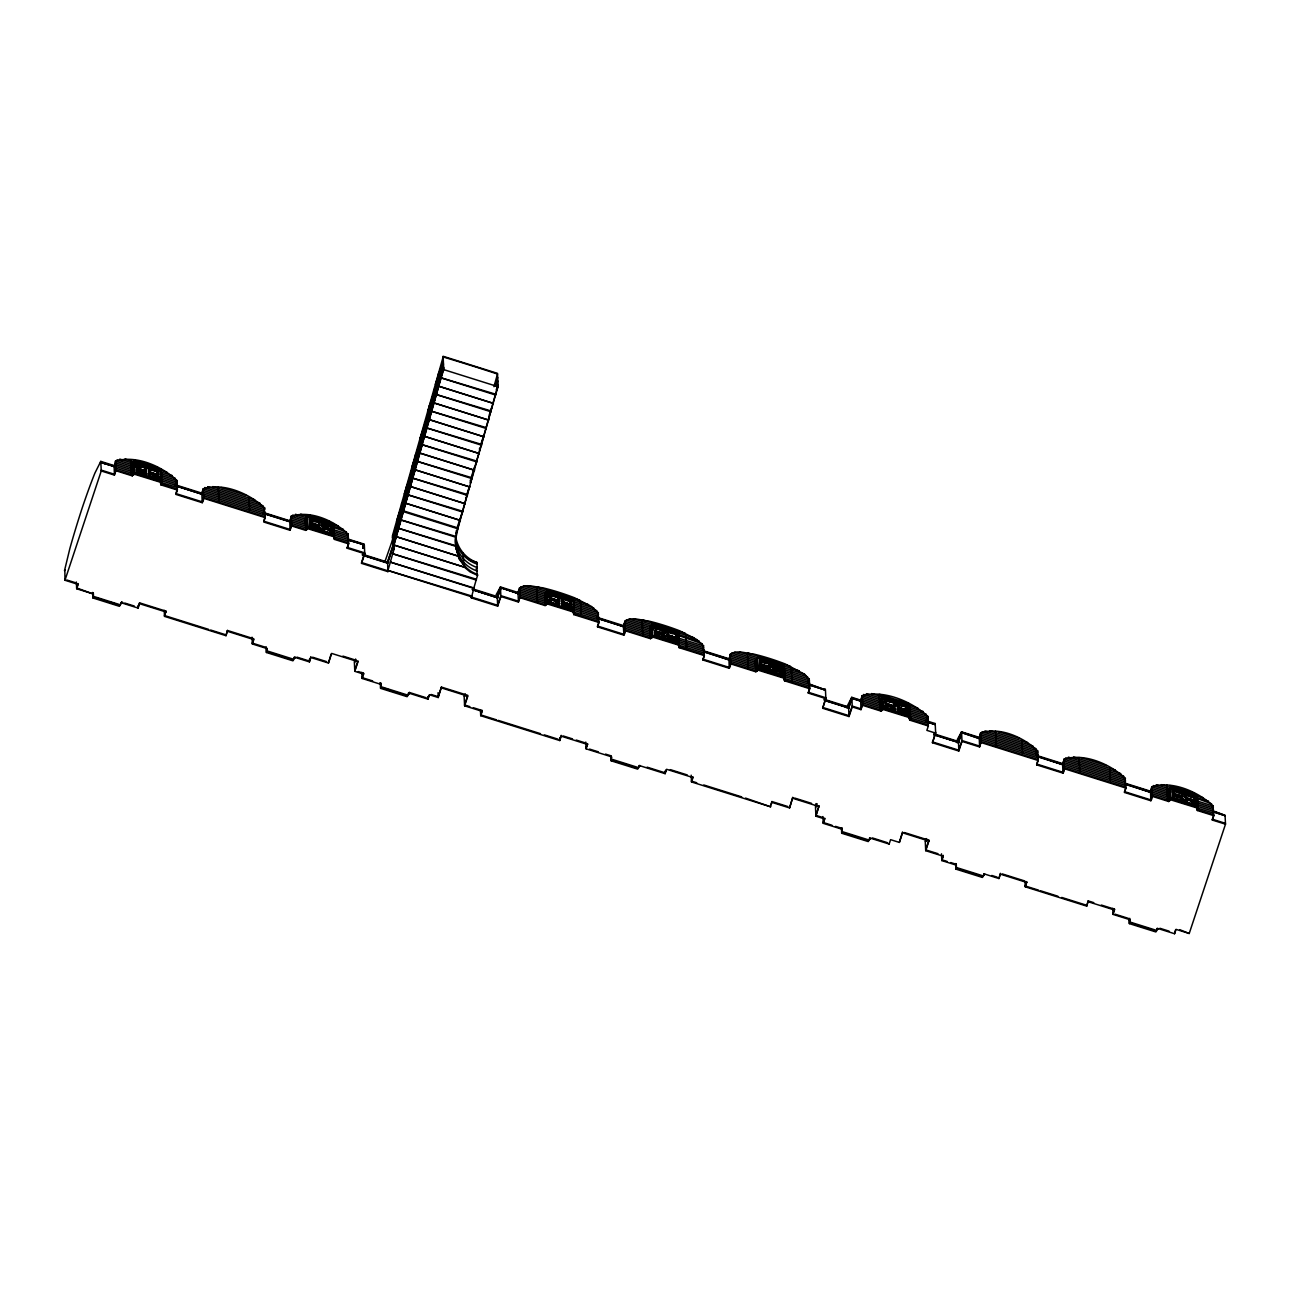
<?xml version="1.0" encoding="UTF-8"?>
<svg xmlns="http://www.w3.org/2000/svg" width="1290" height="1290" viewBox="0 0 1290 1290"><rect width="100%" height="100%" fill="white"/><g stroke="black" fill="none" stroke-linecap="round" stroke-linejoin="round"><path stroke-width="1.5" d="M456.934 531.012C452.016 547.928 460.079 568.632 477.51 574.356M64.5 570.68L69.87 548.492A79.593 6.144 -72.6 0 1 82.237 507.857A79.593 6.144 -72.6 0 1 94.896 473.124L100.781 461.385L113.955 465.529L114.568 466.69M815.973 803.622L815.457 806.637L816.876 806.008L816.038 806.653M455.918 533.415L456.515 530.238M456.209 536.527L458.015 527.997L403.641 510.904L401.013 519.918L456.209 536.527L455.87 545.267M392.821 542.639L393.095 541.542L392.74 542.542L394.111 543.042M392.999 547.815L443.679 368.069M493.925 386.678L497.505 374.036A412.461 84.173 18.4 0 0 444.195 357.282L443.131 356.943L392.418 535.882L393.047 548.831L394.111 549.169L392.66 553.7L476.365 579.258L473.882 587.966L390.306 562.053L392.918 553.039M457.466 529.126L461.997 513.017L461.191 515.871M462.546 511.098L469.496 486.459L466.351 495.924M475.51 465.11L484.234 434.069L480.686 444.711M484.476 433.311L498.053 385.162M422.491 443.776L422.233 444.679L476.881 461.111L474.252 470.124L419.879 453.032L422.491 444.018M388.193 569.519L387.951 570.422L471.64 595.98L471.35 597.867L497.698 606.155L500.891 596.528L500.456 587.772L518.29 593.319M476.865 460.869L476.881 461.111M471.64 595.722L471.64 595.98M100.781 461.385L100.443 462.497L114.262 466.383L115.423 461.143C135.805 454.773 161.782 465.964 176.891 480.46L175.924 483.379M116.326 461.433L114.149 466.641L100.83 462.223L101.249 470.963L64.968 580.258L78.142 584.402L76.691 588.772L93.122 593.932L92.945 597.98L119.438 606.316L121.695 602.091L122.76 602.414M78.093 583.548L76.642 587.934L93.122 593.932M101.249 470.963L114.423 475.091L115.89 470.721L115.858 461.578M115.89 470.721L132.306 475.881L131.757 464.561L132.531 463.965L133.225 475.22L134.612 472.495L134.063 461.417L160.573 469.753L160.944 484.879L177.359 490.039L175.908 494.409L202.256 502.697C205.545 499.359 201.45 489.878 204.142 489.023M132.677 464.045L134.063 461.417M93.073 593.094L93.348 594.351M132.306 475.881L131.919 464.094M133.257 474.156L132.273 475.026L115.842 469.866L114.391 474.252L101.217 470.108M160.024 471.366L160.573 469.753M120.728 602.946L121.695 602.091M161.089 484.411L160.702 483.024M175.972 484.218L176.94 481.299L176.004 480.17M138.127 607.251L139.578 602.865L165.926 611.138L164.523 616.378L226.008 635.696L227.411 630.455L253.759 638.744L252.308 643.113L266.546 647.596M121.744 602.93L138.175 608.09L139.578 602.865M202.095 493.876L202.514 494.57L201.788 493.119L203.256 488.733C223.638 482.363 249.615 493.554 264.724 508.05L263.757 510.985M203.481 489.12L201.837 493.957L202.256 502.697M175.198 485.814L201.982 494.231L203.675 489.087M165.926 611.138L164.475 615.524L208.674 629.407M263.805 511.808L264.547 508.824M226.008 635.696L227.411 630.455M264.676 518.241L263.708 521.16L290.057 529.448L291.508 525.062L305.73 529.529L306.714 528.658M263.821 507.776L265.192 517.629L263.74 522.015L290.089 530.287L291.54 525.917L291.072 516.339C310.035 509.873 334.32 520.547 348.171 534.27L348.639 543.848L347.187 548.234L364.748 553.749L361.555 563.375L387.903 571.647L388.209 569.761M263.321 513.275L289.928 521.563L291.314 516.71M469.834 706.63L464.561 704.969L467.754 695.342L441.406 687.07L438.245 697.535L429.473 694.778L428.022 699.164L409.398 693.31L407.092 696.681L380.598 688.36L380.76 684.313L362.135 678.459L363.603 674.09L354.815 671.332L358.007 661.689L331.659 653.417L328.466 663.044L310.89 657.529L309.439 661.899L295.217 657.432L292.911 660.819L266.417 652.482L266.579 648.435L252.356 643.968L253.808 639.582L227.459 631.31M305.778 530.384L305.988 518.467L306.681 529.722L305.778 530.384L291.54 525.917M306.149 518.548L307.536 515.919L334.029 524.256L334.4 539.381L348.639 543.848M266.82 648.854L266.385 648.048L266.433 648.902M306.681 529.722L306.214 518.338M306.762 529.513L308.084 526.997L307.536 515.919M334.029 524.256L334.207 538.365M333.594 526.933L334.4 539.381M334.013 527.594L346.462 532.012M294.185 657.449L294.442 658.142M334.094 537.269L334.368 538.527L348.59 542.993L347.187 548.234M309.406 661.06L310.858 656.675M362.942 547.831L364.006 544.622L348.187 539.655M362.958 548.363L364.28 544.17L348.477 539.204M363.264 548.218L364.328 545.009L347.929 539.704M331.079 654.175L328.466 663.044M362.038 560.924L364.715 552.894L347.139 547.379M435.375 384.339L443.309 360.426M427.603 411.72L443.47 363.925M419.847 439.116L443.647 367.408M495.731 394.224L498.134 386.726L497.472 373.358L443.099 356.266L443.76 369.633L441.083 377.793L495.731 394.224L493.119 403.238L438.729 386.161L441.357 377.148M412.074 466.496L437.584 389.661M439.003 385.5L436.375 394.514L491.022 410.946L488.394 419.959L434.021 402.883L436.649 393.869M404.318 493.893L430.102 416.235M434.279 402.222L431.666 411.236L486.298 427.667L483.685 436.681L429.312 419.605L431.924 410.591M429.57 418.944L426.942 427.957L481.589 444.389L478.977 453.403L424.587 436.31L427.216 427.312M396.546 521.273L424.862 435.665M420.137 452.387L417.525 461.401L472.156 477.832L469.544 486.846L415.17 469.753L417.783 460.74M392.499 537.511L415.122 469.366M415.428 469.109L412.8 478.122L467.448 494.554L464.819 503.568L410.446 486.475L413.074 477.461M392.966 538.704L384.662 562.375M392.66 540.994L407.624 495.941M410.72 485.83L408.092 494.844L462.739 511.275L460.111 520.289L405.737 503.197L408.35 494.183M405.995 502.552L403.641 510.904M392.837 544.493L400.126 522.514M393.805 542.88L387.435 562.085L362.974 554.394M401.287 519.273L398.658 528.271L455.902 545.751M355.443 659.367L354.379 662.576L354.815 671.332M387.484 562.908L393.853 543.719L392.853 543.171L394.143 543.574M355.75 659.222L354.653 661.915M394.385 542.816L387.629 563.198L362.748 555.377M398.933 527.626L396.304 536.64L458.337 556.119L455.886 545.525M396.562 535.979L393.95 544.993L466.077 567.665L459.063 558.973L457.982 555.281M393.047 548.831L394.208 544.348M354.766 670.478L357.975 660.851M390.564 561.408L387.855 570.809L361.506 562.521L361.555 563.375M358.281 671.574L363.554 673.235L362.103 677.621L372.633 680.926M380.615 684.78L379.663 683.136M494.731 386.387L497.682 377.519M496.086 386.339L497.859 381.018M496.263 389.822L498.021 384.501M489.297 414.767L491.974 406.753M493.377 402.593L491.022 410.946M488.668 419.315L486.298 427.667M483.944 436.036L481.589 444.389M471.447 476.591L474.978 465.932L470.415 483.202L470.269 480.138M475.478 464.432L479.235 452.758M474.526 469.463L472.156 477.832M469.802 486.185L467.448 494.554M457.434 526.772L460.562 517.387M465.093 502.906L462.739 511.275M460.369 519.628L458.015 527.997M408.366 693.327L409.349 692.456L426.103 697.729M427.974 698.309L428.941 695.391M456.176 539.059C458.611 549.734 466.529 558.828 476.929 562.424L477.252 569.1L476.236 568.664L477.558 575.372L476.365 579.258M441.406 687.07L438.213 696.697L431.182 694.488M471.35 597.867L474.01 587.611M496.15 594.755L500.423 586.95L501.149 588.353L497.521 597.431L472.14 589.449L497.94 598.028L497.231 596.577L500.423 586.95L517.983 592.465L518.709 593.916L518.29 593.223M465.238 693.875L464.174 697.084L464.61 705.824L482.17 711.338L480.719 715.724L559.763 740.557L561.215 736.171L587.563 744.459L586.112 748.829L611.315 756.762L611.154 760.81L637.647 769.13L639.953 765.744L665.156 773.678L666.607 769.292L692.972 777.564L691.505 781.95L770.565 806.782L771.968 801.558L787.787 806.524M472.543 589.869L497.408 597.689L500.584 587.547L518.177 593.577L500.584 587.547M464.61 705.824L467.802 696.197L441.454 687.909M517.983 592.465L519.435 588.079C525.933 583.241 535.318 587.256 542.606 587.772A51.132 10.433 18.4 0 1 574.566 597.818L591.272 606.332L598.496 612.927L573.276 604.994M520.515 588.466L518.032 593.303L518.451 602.043L500.891 596.528M518.177 593.577L519.87 588.434M473.349 707.726L482.121 710.484L480.67 714.87L496.489 719.836M518.451 602.043L519.902 597.657L519.676 588.466M519.902 597.657L545.122 605.574C547.734 604.51 545.46 592.562 544.574 594.255L520.983 586.853M545.476 593.739L546.879 591.126L573.373 599.447L573.744 614.572L598.963 622.49L597.512 626.875L623.86 635.148C627.15 631.729 623.022 622.635 625.747 621.49M546.057 603.865L545.073 604.736L519.87 596.802L518.419 601.188L500.843 595.674L497.65 605.3L471.301 597.012M546.025 604.929L545.557 593.529M546.105 604.704L547.412 602.204L546.879 591.126M572.841 601.059L573.373 599.447M559.715 739.702L561.182 735.332M597.512 626.875L598.915 621.651L573.711 613.718L573.518 612.718M678.685 638.115L703.889 646.032L696.665 639.437L679.959 630.923A51.132 10.433 18.4 0 0 648.015 620.893C640.727 620.377 631.342 616.346 624.844 621.2L623.747 626.36M625.069 621.587L623.425 626.408L623.86 635.148M598.689 618.878L623.57 626.698L625.279 621.635M586.063 747.99L587.531 743.604L587.563 744.459M731.14 654.594C728.382 655.739 732.575 664.882 729.253 668.268L702.905 659.996L704.356 655.61L679.153 647.693L678.766 632.568L652.272 624.247C653.659 641.194 650.724 642.597 649.966 627.375L626.376 619.958M650.886 626.859L652.272 624.247M625.311 630.778L650.515 638.695L651.273 637.986M611.557 757.166L611.121 756.375L611.17 757.214M651.45 636.97L650.482 637.841L625.263 629.923L623.812 634.309L597.463 626.021M678.556 645.935L678.766 632.568M679.153 647.693L678.411 635.47L702.179 643.774M666.091 769.904L665.124 772.823L647.112 767.163M702.905 659.996L704.308 654.756L679.104 646.838L678.911 645.838M729.398 659.867L730.237 654.32C736.735 649.467 746.12 653.498 753.408 653.998A51.132 10.433 18.4 0 1 785.368 664.044L804.557 674.219L809.282 679.153L808.056 682.458M728.818 659.529L730.479 654.691M730.672 654.756L728.979 659.819L704.098 651.998M692.924 776.725L691.472 781.095L696.745 782.756M730.704 663.882L755.924 671.816L755.36 660.496L756.134 659.899L756.827 671.155L758.214 668.43L757.665 657.352L784.175 665.688L784.546 680.798L809.749 688.731L808.298 693.101L825.874 698.632L822.665 708.258L849.014 716.531L852.222 706.904L851.916 697.922L860.688 700.68L860.994 709.661L852.222 706.904M756.279 659.98L757.665 657.352M755.924 671.816L755.521 660.029M756.859 670.091L755.875 670.961L730.672 663.044L729.205 667.414L702.856 659.142M784.175 665.688L784.691 680.346M784.546 680.798L783.804 668.591M784.352 679.798L784.707 676.75L758.214 668.43M808.088 682.974L809.33 679.991L808.379 678.863M771.001 804.476L771.968 801.558M808.298 693.101L809.233 689.344M822.665 708.258L825.826 697.777L808.266 692.262M789.577 807.927L792.737 797.446L789.577 807.927L772.017 802.412M816.828 803.589L815.506 807.459L815.925 816.199L824.713 818.957L823.262 823.343L841.886 829.196L841.709 833.243L868.218 841.564L870.508 838.194L889.132 844.047L890.584 839.661L899.372 842.418L902.565 832.792L928.913 841.064L925.72 850.707L943.28 856.221L941.829 860.591L956.067 865.074L955.89 869.121L982.383 877.442L984.689 874.072L998.928 878.538L1000.379 874.152L1026.727 882.441L1025.276 886.811L1086.744 906.128L1088.163 900.904L1093.807 902.677M816.86 804.105L815.764 806.798M825.777 700.857L848.739 708.081L852.045 698.1L852.464 698.777M815.925 816.199L819.086 805.734L815.893 815.361L822.907 817.57M926.655 720.239L927.865 716.401C911.466 701.228 883.827 689.634 861.978 695.713L860.833 700.938L851.787 698.164M860.575 700.922L862.881 695.987M862.413 696.052L860.72 701.212L851.932 698.454M860.994 709.661L862.446 705.291L862.22 696.084M862.446 705.291L881.07 711.129L880.522 699.809L881.296 699.212L881.989 710.484L883.376 707.759L882.828 696.681L909.337 705.001L909.708 720.126L928.332 725.98L926.865 730.366L935.653 733.123L932.46 742.75L958.809 751.022L962.001 741.395L961.582 732.656L979.819 738.799M881.441 699.293L882.828 696.681M881.07 711.129L880.683 699.357M882.021 709.419L881.038 710.29L862.413 704.437L860.962 708.823L852.174 706.049L848.981 715.676L822.633 707.404M909.337 705.001L909.853 719.675M909.708 720.126L908.966 707.92M869.492 838.21L870.347 838.645M909.514 719.127L909.869 716.079L883.376 707.759M926.639 719.707L926.962 716.127M926.93 720.159L927.445 716.498M902.516 831.937L899.372 842.418M932.46 742.75L935.621 732.269M926.349 838.742L925.285 841.951L925.72 850.707M958.373 742.282L961.695 732.414L979.271 737.944L979.578 746.926L962.001 741.395M926.655 838.597L925.559 841.29M904.403 832.534L928.881 840.225L925.672 849.852L937.975 853.706M979.707 738.509L980.561 732.962C999.508 726.496 1023.792 737.187 1037.644 750.909L1038.111 760.471L1036.66 764.857L1063.008 773.129C1066.298 769.808 1062.218 760.278 1064.895 759.471M979.142 738.17L980.787 733.043M981.464 733.252L979.287 738.461L961.695 732.414M943.248 855.367L941.781 859.753L947.118 861.43M979.578 746.926L981.029 742.54L980.561 732.962L1037.644 750.909L1036.45 754.731M950.682 862.542L956.019 864.219L956.293 865.477M983.673 874.088L983.706 874.926M1036.418 754.199L1036.741 750.619M1036.725 754.65L1037.418 750.828M1000.331 873.314L998.928 878.538M1036.66 764.857L1038.079 759.633L980.981 741.685L979.529 746.072L961.969 740.557L958.76 750.183L932.412 741.895M1063.992 759.181L1125.477 778.499C1110.368 764.003 1084.39 752.812 1063.992 759.181L1062.896 764.341L1037.45 756.343M1064.234 759.552L1062.589 764.389L1063.008 773.129M1037.853 756.859L1062.734 764.68L1064.427 759.536M1086.744 906.128L1088.163 900.904M1152.728 787.061C1150.116 788.69 1154.066 797.204 1150.841 800.735L1124.493 792.447L1125.912 787.222L1064.427 767.905L1062.976 772.291L1036.628 764.003M1124.493 792.447L1125.944 788.077L1124.574 778.209M1125.283 783.949L1151.099 792.608L1150.374 791.157L1151.825 786.771C1172.223 780.402 1198.184 791.592 1213.31 806.089L1196.878 800.929M1150.422 791.996L1152.26 787.222M1152.26 787.126L1150.567 792.27L1125.686 784.465M1113.06 913.562L1114.512 909.176L1101.338 905.048M1213.003 811.507L1225.065 815.441L1225.5 824.181L1189.219 933.492L1176.045 929.348L1174.577 933.734L1158.162 928.574L1155.856 931.944L1129.363 923.624L1129.524 919.577L1113.109 914.417L1114.512 909.176M1152.293 796.349L1168.724 801.509C1171.336 800.445 1169.062 788.496 1168.176 790.19L1153.373 785.546M1169.095 789.674L1170.482 787.061L1196.975 795.382L1197.346 810.507L1213.777 815.667L1212.326 820.053L1225.5 824.181M1129.766 919.98L1129.331 919.189L1129.379 920.028M1169.659 799.8L1168.676 800.671L1152.26 795.495L1150.809 799.881L1124.445 791.609M1169.627 800.848L1169.159 789.464M1169.707 800.639L1171.03 798.139L1170.482 787.061M1196.975 795.382L1197.152 809.507M1196.604 798.284L1211.6 803.831M1157.13 928.59L1158.001 929.026M1175.513 929.961L1174.577 933.734M1212.326 820.053L1213.745 814.812L1197.313 809.652L1196.975 808.604M1213.519 812.055L1225 815.667L1213.487 811.539M846.401 707.759L851.755 697.326L860.527 700.099L861.139 701.26M957.277 739.622L961.534 731.833L979.11 737.348M1224.903 815.248L1213.745 811.071M362.7 546.138L363.732 544.767M957.245 742.879L961.534 731.833L962.259 733.284L961.84 732.591L958.535 742.572L933.654 734.752M824.858 689.634L809.588 684.087M848.207 707.21L851.755 697.326L852.351 698.503M893.277 702.341C896.744 700.599 883.553 697.938 886.262 699.728M935.186 723.545L933.783 724.335L935.186 723.545L926.397 720.788M137.675 468.028L137.546 465.335L137.675 468.028L145.431 470.963L145.077 467.706L145.238 471.866M136.224 462.933L146.383 465.642L146.48 467.544L136.305 464.706L135.982 462.368L136.305 464.706M145.415 474.688L137.401 472.672L137.304 470.624L145.319 472.785L145.641 475.268L145.319 472.785M136.095 464.626L146.496 467.899L146.157 471.318L136.482 468.286L136.095 464.626L146.496 467.899M149.801 468.334L149.721 466.948L149.801 468.334C153.671 471.705 159.122 469.496 157.332 470.689M136.337 469.705C158.847 473.446 139.143 480.976 136.337 469.705L146.738 472.962M149.979 471.898L149.834 469.205L149.979 471.898L157.735 474.833L157.38 471.576L157.509 474.269M148.511 466.803L158.686 469.496L158.783 471.414L148.608 468.576L148.285 466.238L148.608 468.576M149.704 476.526C169.264 485.959 149.479 467.786 149.704 476.526L159.154 479.267L159.041 476.832L148.64 473.559L148.979 476.445L148.64 473.559M148.398 468.496L158.799 471.753L158.46 475.188L148.769 472.14L148.398 468.496L158.799 471.753M148.866 474.14L159.041 476.832M310.971 518.967L310.89 517.58L310.971 518.967C314.841 522.337 320.291 520.144 318.501 521.337M311.132 522.531L311.003 519.838L311.132 522.531L318.904 525.465L318.549 522.208L318.678 524.901M309.681 517.435L319.856 520.144L319.952 522.047L309.777 519.209L309.455 516.871L309.777 519.209M318.888 529.19L310.858 527.175L310.761 525.127L318.791 527.288L319.114 529.771L318.791 527.288M309.568 519.128L319.968 522.402L319.63 525.82L309.939 522.789L309.568 519.128L319.968 522.402M309.81 524.208C332.32 527.949 312.615 535.479 309.81 524.208L320.21 527.465M331.03 530.238L330.837 526.078L331.208 529.335L322.952 526.739L322.822 523.917L331.756 526.126L332.143 523.998L321.758 520.741L322.065 523.079L321.984 521.305M323.645 530.69C320.952 522.128 343.366 540.381 323.645 530.69L323.548 528.787M321.855 522.998L332.256 526.255L331.933 529.69L322.242 526.643L321.855 522.998L332.256 526.255M328.789 530.658C340.834 533.641 320.565 535.947 322.113 528.062L332.514 531.335M550.298 594.174L550.233 592.787L550.298 594.174C554.184 597.544 559.618 595.335 557.844 596.528M550.475 597.738L550.346 595.045L550.475 597.738L558.247 600.672L557.877 597.415L558.038 601.559M549.024 592.642L559.199 595.335L559.279 597.254L549.105 594.416L548.798 592.078L549.105 594.416M550.685 602.027C547.992 593.465 570.422 611.718 550.685 602.027L550.604 600.124M558.973 601.027L559.296 597.593L558.973 601.027L550.894 598.496M562.601 598.028L562.537 596.641L562.601 598.028L570.809 600.398M555.055 601.882C568.535 604.462 547.992 607.767 549.153 599.399L559.554 602.672M562.779 601.591L562.65 598.899L562.779 601.591L570.551 604.526L570.18 601.269L570.309 603.962M561.327 596.496L571.486 599.205L571.583 601.108L561.408 598.286L561.086 595.932L561.408 598.286M570.519 608.251L562.505 606.236L562.408 604.188L570.438 606.348L570.76 608.832L570.438 606.348M561.198 598.189L571.599 601.462L571.26 604.897L561.585 601.85L561.198 598.189L571.599 601.462M561.456 603.269C583.967 607.01 564.246 614.54 561.456 603.269L571.857 606.542M655.707 627.279L655.643 625.892L655.707 627.279C659.577 630.665 665.027 628.456 663.237 629.649M655.884 630.842L655.739 628.149L655.884 630.842C684.49 639.34 632.374 618.281 664.689 630.359C664.656 626.343 648.757 621.522 654.691 631.1L664.866 633.922L664.705 630.713L654.304 627.44L664.705 630.713M663.624 637.502L655.61 635.486L655.497 633.438L663.528 635.599L663.85 638.082L663.528 635.599M668.01 631.149L667.93 629.762L668.01 631.149L676.202 633.519M664.947 635.793L664.576 638.437L654.675 634.954L665.076 638.228L664.947 635.793L654.546 632.519L654.901 635.389M668.172 634.712L668.043 632.019L668.172 634.712L675.944 637.647L675.573 634.39M676.992 634.567L666.607 631.31L676.992 634.567L677.153 637.792L666.978 634.97L666.495 629.052L676.895 632.31L676.976 634.229L666.801 631.39L676.976 634.229M675.928 641.372L667.898 639.356L667.801 637.308L675.831 639.469L676.154 641.936L675.831 639.469M677.25 639.647L666.849 636.389L677.25 639.647L677.363 642.081L667.188 639.26L677.363 642.081M761.1 660.399L761.035 659.013L761.1 660.399C764.986 663.769 770.42 661.577 768.63 662.77M761.277 663.963L761.148 661.27L761.277 663.963L769.05 666.898L768.679 663.64L768.808 666.333M759.826 658.868L769.985 661.56L770.082 663.479L759.907 660.641L759.584 658.303L759.907 660.641M769.017 670.623L761.003 668.607L760.907 666.559L768.921 668.72L769.259 671.187L768.921 668.72M759.697 660.561L770.098 663.818L769.759 667.253L760.084 664.221L759.697 660.561L770.098 663.818M773.403 664.253L773.339 662.883L773.403 664.253C777.273 667.639 782.724 665.43 780.934 666.624M759.939 665.64C782.45 669.381 762.745 676.911 759.939 665.64L770.34 668.897M773.581 667.833L773.436 665.14L773.581 667.833L781.337 670.768L780.982 667.51L781.111 670.203M772.113 662.738L782.288 665.43L782.385 667.333L772.21 664.511L771.888 662.157L772.21 664.511M781.321 674.493L773.307 672.461L773.194 670.429L781.224 672.574L781.547 675.057L781.224 672.574M772 664.415L782.401 667.688L782.062 671.122L772.388 668.075L772 664.415L782.401 667.688M782.643 672.767L782.272 675.412L772.371 671.929L782.772 675.202L782.643 672.767L772.242 669.494L772.275 673.203M886.44 703.292L886.311 700.599L886.44 703.292L894.196 706.227L886.859 704.05M884.988 698.196L895.147 700.889L895.244 702.808L885.069 699.97L884.746 697.632L885.069 699.97M894.18 709.952L886.165 707.92L886.069 705.888L894.083 708.033L894.405 710.516L894.083 708.033M894.776 703.485L894.921 706.581L894.776 703.485L884.859 699.889L895.26 703.147M891.793 707.549C903.838 710.532 883.553 712.838 885.101 704.953L895.502 708.226M898.743 707.146L898.598 704.453L898.243 707.5L906.499 710.081L906.144 706.823L906.322 711M897.276 702.05L907.451 704.759L907.547 706.662L897.372 703.84L897.05 701.486L897.372 703.84M898.953 711.451C896.244 702.889 918.674 721.142 898.953 711.451L898.856 709.532M907.563 707.017L897.163 703.743L907.563 707.017L907.708 710.226L898.243 707.5M907.805 712.096L897.405 708.823L907.805 712.096L907.918 714.531L897.743 711.693L907.918 714.531M1174.077 793.673L1173.948 790.98L1174.077 793.673C1193.911 797.72 1169.562 798.107 1172.513 790.254L1182.914 793.527L1182.575 796.962L1182.914 793.527M1172.626 788.577L1182.801 791.27L1182.898 793.173L1172.723 790.351L1172.4 787.997L1172.723 790.351M1181.833 800.332L1173.803 798.3L1173.707 796.269L1181.737 798.413L1182.059 800.897L1181.737 798.413M1186.203 793.963L1186.139 792.576L1186.203 793.963C1190.09 797.333 1195.524 795.14 1193.75 796.333M1183.156 798.607L1182.785 801.251L1173.094 798.204L1172.755 795.333L1183.156 798.607L1182.785 801.251M1186.381 797.526L1186.252 794.834L1185.897 797.881L1194.153 800.461L1193.782 797.204L1193.911 799.897M1184.93 792.431L1195.088 795.14L1195.185 797.043L1185.01 794.205L1184.704 791.866L1185.01 794.205M1186.59 801.832C1183.898 793.269 1206.311 811.507 1186.59 801.832L1186.494 799.913M1195.201 797.397L1184.801 794.124L1195.201 797.397L1195.362 800.606L1185.897 797.881M1185.058 799.203C1207.569 802.944 1187.848 810.475 1185.058 799.203L1195.459 802.461M354.911 661.786L355.766 661.125M925.817 841.161L926.671 840.5L925.252 841.128M354.347 661.754L355.54 661.157M464.126 696.245L465.335 695.649M824.197 689.65L825.39 689.053M330.756 534.721L331.095 531.141M136.934 463.287L137.014 464.803L136.934 463.287L145.19 465.884L145.27 467.399L145.19 465.884M322.71 521.66L322.774 523.176L322.71 521.66L330.95 524.256L331.03 525.772L330.95 524.256M664.689 630.359L664.108 628.794M898.001 702.421L898.082 703.921L898.001 702.421L906.257 705.001L906.322 706.517L906.257 705.001M1173.352 788.932L1173.432 790.447L1173.352 788.932L1181.608 791.512L1181.672 793.028L1181.608 791.512M347.268 533.996L347.961 534.512M597.593 612.637L598.963 622.49M702.986 645.758L704.356 655.61M1212.407 805.815L1213.777 815.667M443.76 369.633L498.134 386.726M441.39 378.002L495.779 395.079M439.035 386.355L493.425 403.447M436.681 394.708L491.055 411.8M434.327 403.077L488.7 420.153M431.973 411.429L486.346 428.522M429.618 419.798L483.992 436.875M427.248 428.151L481.638 445.244M424.894 436.52L479.267 453.596M422.54 444.873L476.913 461.965M420.185 453.241L474.559 470.318M417.831 461.594L472.204 478.687M415.461 469.963L469.85 487.04M413.106 478.316L467.496 495.408M410.752 486.669L465.126 503.761M408.398 495.038L462.771 512.114M406.044 503.39L460.417 520.483M403.689 511.759L458.063 528.836M401.319 520.112L456.241 537.366M398.965 528.481L455.918 546.363M396.611 536.834L458.031 556.135M469.383 560.053L476.929 562.424M133.434 459.917L158.186 467.706M221.267 487.523L246.019 495.296M309.1 515.113L329.466 521.515M537.462 586.869L579.791 600.156M642.855 619.974L685.184 633.277M748.264 653.095L790.577 666.398M880.006 694.488L909.16 703.647M998.573 731.736L1018.939 738.138M1082.02 757.956L1106.772 765.744M1169.853 785.562L1194.605 793.334M392.902 542.445L394.385 542.913M124.969 458.982L166.829 472.14M212.802 486.572L254.662 499.73M300.635 514.178L338.109 525.949M528.997 585.918L588.482 604.623M634.39 619.039L693.891 637.728M739.799 652.159L799.284 670.848M871.54 693.552L917.851 708.097M990.107 730.801L1027.582 742.572M1073.554 757.02L1115.415 770.178M1161.387 784.61L1203.248 797.768M149.237 467.157L157.493 469.753M310.406 517.79L318.662 520.386M549.75 592.997L558.006 595.593M562.053 596.867L570.293 599.447L570.374 600.963L570.293 599.447M655.143 626.118L663.399 628.698M670.752 631.004L675.702 632.568L675.541 633.519M760.536 659.222L768.792 661.818M885.698 698.551L889.004 699.583M1187.3 793.302L1193.895 795.382M135.853 463.739L145.028 466.835M321.661 522.111L330.804 525.191M896.953 702.873L906.096 705.952M1172.965 789.722L1182.075 792.463M119.793 459.079L134.563 463.707M136.079 464.271L146.48 467.544M148.382 468.141L158.783 471.414M172.183 475.542L161.363 472.14L161.444 473.882M207.625 486.669L260.016 503.132M295.458 514.275L306.391 517.709L306.311 515.952M309.552 518.774L319.952 522.047M321.839 522.644L332.24 525.917M332.627 525.949L343.446 529.351M394.256 545.202L464.465 567.261L470.092 571.922L477.558 575.372M523.821 586.015L548.266 593.706M548.879 593.981L559.279 597.254M561.182 597.851L571.583 601.108M573.018 601.479L593.771 607.993M629.23 619.135L651.756 626.214M678.427 634.599L699.164 641.114M734.623 652.256L757.149 659.335M759.681 660.206L770.082 663.479M771.984 664.076L782.385 667.333M783.82 667.704L804.557 674.235M866.364 693.649L883.215 698.938M884.843 699.535L895.244 702.808M897.147 703.405L907.547 706.662M923.14 711.483L910.014 707.355L909.918 705.614M984.931 730.898L1032.919 745.975M1068.378 757.117L1120.752 773.565M1156.211 784.707L1170.852 789.319M1172.497 789.915L1182.898 793.173M1184.784 793.769L1195.185 797.043M1208.585 801.171L1197.652 797.736L1197.572 795.978M548.895 594.335L549.282 597.98L548.895 594.335L559.296 597.593M549.137 594.9L553.974 596.415M1172.513 790.254L1182.43 793.866M137.046 465.545L145.302 468.141M149.35 469.415L157.606 472.011M310.519 520.047L318.775 522.644M322.822 523.917L331.062 526.514M549.863 595.254L558.102 597.851M562.15 599.108L570.406 601.704M655.255 628.375L663.512 630.955M667.559 632.229L672.509 633.793M760.649 661.48L767.26 663.56M772.952 665.35L781.208 667.946M885.811 700.809L890.761 702.357M898.114 704.679L906.37 707.259M1173.465 791.189L1181.721 793.769L1181.85 796.607M1189.057 796.091L1194.008 797.639M310.1 520.176L315.163 521.773M761.922 662.141L766.986 663.721M897.05 704.727L901.952 706.259M1184.704 795.108L1193.798 797.833M116.955 459.901L131.757 464.561M160.379 473.559L175.182 478.203M204.787 487.507L263.015 505.793M292.62 515.097L305.23 519.064M573.195 603.252L596.786 610.67M731.769 653.079L755.36 660.496M783.998 669.478L807.572 676.895M863.526 694.471L880.522 699.809M909.144 708.807L926.156 714.144M982.093 731.72L1035.935 748.651M1065.54 757.94L1123.767 776.241M135.982 466.061L140.884 467.609M324.161 525.32L329.208 526.917M771.904 665.882L781.031 668.865M115.423 461.143L131.838 466.303M160.476 475.3L176.891 480.46M203.256 488.733L264.724 508.05M305.311 520.805L291.072 516.339L289.992 521.499M333.933 529.803L348.171 534.27M519.435 588.079L544.654 596.012M624.844 621.2L650.047 629.117M730.237 654.32L755.456 662.238M784.078 671.235L809.282 679.153M861.978 695.713L880.602 701.567M909.24 710.564L927.865 716.401M1151.825 786.771L1168.256 791.947M136.256 467.851L146.657 471.108M148.544 471.705L158.944 474.978M309.713 522.353L320.114 525.611M322.016 526.207L332.417 529.481M549.056 597.544L559.457 600.818M561.36 601.414L571.76 604.671M664.866 633.922L654.691 631.1M677.153 637.792L666.978 634.97M759.858 663.769L770.259 667.043M772.162 667.639L782.562 670.913M884.859 699.889L885.021 703.098L895.421 706.372M897.163 703.743L897.308 706.968L907.708 710.226M1172.658 793.479L1183.059 796.752M1184.801 794.124L1184.962 797.349L1195.362 800.606M291.121 517.161L291.298 516.403M348.203 535.108L347.945 534.205M138.498 469.737L143.545 471.334M567.003 604.381L562.166 603.22M1178.27 796.43L1173.432 795.285M115.503 462.9L131.935 468.06M160.557 477.042L176.988 482.202M203.336 490.49L264.821 509.808M291.169 518.08L305.391 522.563M334.029 531.544L348.252 536.027M519.531 589.836L544.735 597.754M573.373 606.751L598.576 614.669M624.924 622.957L650.144 630.875M678.766 639.872L703.969 647.79M730.317 656.062L755.537 663.979M784.159 672.977L809.378 680.894M862.075 697.455L880.699 703.308M909.321 712.306L927.945 718.159M980.642 734.72L1037.74 752.65M1064.089 760.923L1125.557 780.24M1151.922 788.529L1168.337 793.689M1196.975 802.686L1213.39 807.846M115.584 464.642L132.015 469.802M136.224 471.108L141.126 472.64M177.069 483.96L160.637 478.8L160.944 484.879M203.417 492.232L264.901 511.55M291.25 519.838L305.488 524.304M312.954 526.626L317.856 528.174M334.11 533.302L348.348 537.769M519.612 591.578L544.832 599.511M562.988 605.187L567.906 606.735M573.453 608.493L598.657 616.426M625.005 624.699L650.225 632.616M670.026 638.824L674.928 640.356M678.846 641.614L704.066 649.531M730.414 657.819L755.618 665.737M764.728 668.575L769.63 670.123M784.239 674.735L809.459 682.652M862.155 699.212L880.78 705.066M903.855 712.29L907.128 713.322M909.402 714.047L928.026 719.901M980.723 736.461L1037.821 754.408M1064.169 762.68L1125.654 781.998M1152.002 790.27L1168.434 795.43M1191.508 802.67L1194.766 803.686M1197.056 804.428L1213.487 809.588M152.623 476.381L157.67 477.977M899.694 711.113L904.758 712.693M136.466 472.14L146.867 475.413M148.753 476.01L159.154 479.267M309.923 526.643L320.323 529.916M322.226 530.513L332.627 533.77M549.266 601.833L559.667 605.107M561.569 605.703L571.97 608.977M760.068 668.075L770.469 671.332M885.23 707.388L895.631 710.661M1172.868 797.768L1183.269 801.042M1185.171 801.638L1195.572 804.912M175.44 484.847L201.788 493.119M263.273 512.436L289.621 520.725L290.234 521.886M597.028 617.297L623.393 625.586L623.989 626.747M704.324 651.015L728.785 658.69M1038.079 755.875L1062.541 763.567L1063.154 764.728M1125.912 783.465L1150.374 791.157M115.681 466.383L132.096 471.543M160.734 480.541L177.149 485.701M203.498 493.989L264.982 513.307M291.33 521.579L305.569 526.046M334.191 535.044L348.429 539.526M519.693 593.336L544.912 601.253M573.534 610.251L598.754 618.168M625.102 626.44L650.305 634.374M678.927 643.355L704.147 651.289M730.495 659.561L755.698 667.478M784.336 676.476L809.54 684.393M862.236 700.954L880.86 706.807M909.498 715.805L928.123 721.658M980.819 738.219L1037.902 756.15M1064.25 764.422L1125.735 783.74M1152.083 792.028L1168.514 797.188M1197.136 806.185L1213.568 811.346M134.612 472.495L161.105 480.831L160.589 483.815L177.327 489.184L175.875 493.57L202.224 501.842L203.675 497.456L265.159 516.774M175.166 485.298L201.982 494.231M262.999 512.888L289.782 521.305L290.089 530.287M308.084 526.997L334.578 535.334M547.412 602.204L573.921 610.525M598.673 618.362L623.57 626.698M652.821 635.325L679.314 643.646M704.066 651.482L728.947 659.287L729.253 668.268M809.314 684.538L825.149 690.037L809.33 685.071M926.123 721.239L934.928 724.529L926.156 721.771M1037.821 756.343L1062.734 764.68M1125.654 783.933L1150.535 791.754L1150.841 800.735M1171.03 798.139L1197.523 806.46M175.488 485.669L202.095 493.973M315.534 529.577L310.697 528.416M322.822 531.851L327.87 533.447M392.966 553.894L476.397 580.113M597.077 618.136L623.683 626.44M672.606 641.759L667.769 640.598M703.695 651.482L729.511 660.141M761.568 669.832L766.47 671.381M809.04 684.587L825.439 689.876L825.874 698.632M926.446 721.626L935.234 724.383L935.653 733.123M1189.138 804.041L1194.185 805.637L1194.04 802.283M263.015 513.42L289.815 521.837L291.975 516.613M348.219 540.188L364.006 544.622M134.337 473.301L160.847 481.638M307.81 527.803L334.303 536.14M547.154 603.01L573.647 611.331M652.547 636.131L679.04 644.452M757.94 669.236L784.449 677.572M883.102 708.565L909.611 716.885M1170.756 798.945L1197.249 807.266M115.761 468.141L132.193 473.301M177.246 487.459L134.079 474.107L133.531 463.029M203.594 495.731L265.079 515.049M291.427 523.337L305.649 527.803M348.51 541.268L307.536 528.61L307.004 517.532M519.789 595.077L544.993 602.994M598.834 619.909L546.879 603.817L546.347 592.739M625.182 628.198L650.386 636.115M704.227 653.03L652.272 636.938L651.74 625.86M730.575 661.318L755.795 669.236M809.62 686.151L757.682 670.042L757.133 658.964M862.333 702.711L880.957 708.549M928.203 723.4L882.844 709.371L882.295 698.293M980.9 739.96L1037.982 757.891M1064.347 766.179L1125.815 785.497M1152.164 793.769L1168.595 798.929M1213.648 813.087L1170.482 799.752L1169.949 788.674M784.159 678.911L784.497 679.959L809.717 687.876M909.321 718.224L909.66 719.288L928.284 725.125M678.798 646.645L678.234 634.18M203.723 498.311L265.192 517.629M981.029 742.54L1038.111 760.471M1064.46 768.759L1125.944 788.077M1212.277 819.198L1225.452 823.343M390.612 562.247L474.043 588.466M472.753 588.885L497.231 596.577M824.084 699.277L848.546 706.952L849.159 708.129M933.879 733.768L958.341 741.46L958.954 742.621M825.278 700.309L848.852 707.726M935.073 734.816L958.647 742.314L933.912 734.591M824.116 700.099L848.852 707.807M388.242 570.615L471.688 596.835M342.914 656.11L356.088 660.254M794.624 798.042L811.555 803.364M792.769 798.3L819.118 806.572M66.806 580L76.223 582.951M312.615 657.223L326.66 661.641M563.053 735.913L572.47 738.88M576.227 740.057L585.644 743.008M670.332 769.63L687.28 774.951M1002.217 873.894L1024.808 880.989M1179.753 929.687L1189.219 933.492M139.626 603.72L165.975 611.992M1088.212 901.758L1114.56 910.031M124.678 603.027L134.289 606.042M210.593 630.02L225.96 634.841M296.942 657.142L307.617 660.496M498.246 720.384L540.51 733.671M544.348 734.881L557.796 739.106M589.578 749.087L598.366 751.844M605.542 754.102L611.283 755.908M703.76 784.965L741.702 796.881M745.539 798.091L770.565 806.782M832.002 825.261L823.213 822.488L824.665 818.118L824.713 818.957M835.517 826.358L841.838 828.341M872.33 837.919L887.23 842.612M991.768 875.458L997.106 877.136M1038.676 890.197L1025.227 885.972L1026.679 881.586L1026.727 882.441M1040.595 890.793L1057.897 896.227M1061.735 897.437L1086.712 905.29M1114.979 914.159L1128.428 918.399M1159.936 928.284L1169.062 931.154M611.476 756.908L611.589 758.02M266.772 649.451L266.74 648.596M119.986 604.704L93.477 596.367L93.299 592.674M266.949 650.87L293.443 659.206M407.624 695.068L381.131 686.748L380.953 683.055M611.686 759.197L638.195 767.518M868.75 839.951L842.241 831.631L842.064 827.938M982.932 875.829L956.422 867.509L956.245 863.816M1156.388 930.332L1129.895 922.011L1129.717 918.319M96.218 597.818L101.878 599.592M108.521 601.672L114.165 603.446M383.872 688.183L389.516 689.957M93.219 597.173L119.712 605.51M266.691 651.676L293.185 660.012M380.873 687.554L407.366 695.874M611.428 760.004L637.921 768.324M841.983 832.437L868.476 840.757M956.164 868.315L982.658 876.636M1129.637 922.818L1156.13 931.138M476.994 564.053C466.577 560.602 458.337 551.862 455.789 541.139L456.192 549.218M477.171 567.552C466.754 564.085 458.498 555.361 455.967 544.638M477.348 571.035C463.4 566.681 454.112 552.442 455.531 537.93M1184.962 797.349L1185.042 794.688M1181.721 793.769L1181.624 796.027M897.308 706.968L897.389 704.308M885.021 703.098L885.085 700.454M675.702 632.568L675.766 638.55M1194.621 796.769L1194.717 798.752M781.821 667.059L781.917 669.042M772.791 665.914L772.71 664.463M558.683 596.964L558.78 598.931M1172.755 795.333L1173.094 798.204M885.101 704.953L885.456 707.839M772.242 669.494L772.597 672.364M549.153 599.399L549.492 602.269M322.113 528.062L322.452 530.948M136.772 464.658L136.643 465.674M1197.749 799.478L1197.83 801.235M1197.91 802.977L1198.007 804.734M1198.088 806.476L1198.168 808.217M1196.959 798.72L1197.346 810.507M1196.491 803.202L1196.765 808.749M1194.605 795.479L1194.879 800.816M1194.975 802.815L1195.088 805.121M1185.284 799.768L1185.397 802.074M1184.962 800.606L1185.075 802.896M1182.317 791.609L1182.398 793.382M1174.206 796.043L1174.287 797.962M1172.739 790.835L1172.884 793.914M1169.724 789.351L1170.256 800.413M1168.321 789.722L1168.724 801.509M1166.886 785.11L1166.95 786.368M1167.031 788.109L1167.111 789.867M1167.192 791.609L1167.289 793.35M1167.369 795.108L1167.45 796.849M1167.547 798.607L1167.627 800.332M1157.356 928.429L1157.404 929.268M1157.211 928.381L1157.178 929.429M1129.492 918.722L1129.798 920.834M1129.185 919.931L1129.363 923.624M1109.739 768.389L1109.819 770.146M1109.916 771.888L1109.997 773.629M1110.077 775.387L1110.174 777.128M1110.255 778.886L1110.335 780.627M1112.802 908.337L1113.109 914.417M1079.053 757.504L1079.117 758.762M1079.198 760.519L1079.279 762.261M1079.375 764.019L1079.456 765.76M1079.537 767.502L1079.617 769.259M1079.714 771.001L1079.794 772.742M1021.906 740.799L1022.002 742.54M1022.083 744.298L1022.164 746.039M1022.244 747.781L1022.341 749.538M1022.422 751.28L1022.502 753.038M1025.034 882.021L1025.276 886.811M995.606 731.285L995.67 732.543M995.751 734.3L995.848 736.042M995.928 737.799L996.009 739.541M996.106 741.299L996.186 743.04M996.267 744.782L996.348 746.523M984.496 873.685L984.528 874.523M983.883 873.927L983.931 874.765M958.502 742.056L958.809 751.022M956.019 864.219L956.261 866.074M955.616 863.574L955.89 869.121M941.507 853.835L941.829 860.591M927.897 717.24L928.332 725.98M928.881 840.225L928.913 841.064M910.095 709.113L910.176 710.855M910.272 712.596L910.353 714.354M910.434 716.095L910.53 717.853M908.837 712.822L909.111 718.369M906.967 705.098L907.047 706.872M907.08 707.355L907.225 710.451M907.321 712.435L907.434 714.741M906.386 711.903L906.531 715.257M897.63 709.387L897.743 711.693M897.405 708.823L897.437 712.515M894.663 701.228L894.744 703.018M895.018 708.565L895.131 710.871M894.196 706.227L893.841 702.969L893.97 705.662M886.552 705.678L886.649 707.581M882.07 698.97L882.618 710.048M889.084 843.192L889.132 844.047M881.505 699.083L881.989 710.484M879.216 694.343L879.296 695.987M879.377 697.729L879.474 699.486M879.554 701.228L879.635 702.986M879.715 704.727L879.812 706.469M879.893 708.226L879.974 709.952M869.702 838.049L869.75 838.887M869.557 838L869.524 839.064M852.045 698.18L848.594 707.791L849.014 716.531M841.435 827.696L841.709 833.243M822.923 816.57L823.262 823.343M809.33 679.991L809.749 688.731M791.351 668.349L791.431 670.107M791.528 671.848L791.609 673.606M791.689 675.347L791.786 677.089M791.866 678.846L791.947 680.588M783.675 673.509L783.949 679.04M781.804 665.769L781.885 667.559M781.917 668.026L782.062 671.122M773.694 670.22L773.79 672.122M772.226 664.995L772.388 668.075M769.501 661.915L769.598 663.689M769.614 664.173L769.759 667.253M769.856 669.252L769.969 671.542M761.39 666.35L761.487 668.252M759.923 661.125L760.084 664.221M760.181 666.204L760.294 668.51M756.908 659.641L757.456 670.719M756.343 659.771L756.827 671.155M747.474 652.95L747.555 654.594M747.636 656.336L747.716 658.094M747.797 659.835L747.894 661.577M747.974 663.334L748.055 665.076M748.152 666.833L748.232 668.559M685.957 635.244L686.038 636.986M686.119 638.744L686.216 640.485M686.296 642.226L686.377 643.984M686.474 645.726L686.554 647.483M691.182 775.177L691.505 781.95M678.75 635.906L679.298 647.225M676.412 632.664L676.492 634.438M676.508 634.922L676.669 638.002M676.766 640.001L676.879 642.291M668.301 637.099L668.381 639.001M666.849 636.389L667.188 639.26M666.398 630.439L666.495 632.277M664.221 631.052L664.366 634.148M663.286 630.52L663.415 633.213M665.027 771.097L665.156 773.678M655.997 633.229L656.094 635.148M651.514 626.521L652.063 637.599M650.95 626.65L651.434 638.034M650.112 626.908L650.515 638.695M642.065 619.845L642.146 621.474M642.243 623.231L642.323 624.973M642.404 626.714L642.485 628.472M642.581 630.213L642.662 631.971M642.743 633.712L642.839 635.438M639.759 765.357L639.792 766.212M639.195 766.453L639.001 765.567L638.969 766.615M610.976 757.117L611.154 760.81M580.548 602.124L580.645 603.865M580.726 605.623L580.806 607.364M580.903 609.122L580.984 610.863M581.064 612.621L581.161 614.363M585.773 742.072L586.112 748.829M573.437 604.542L573.744 614.572M573.437 612.46L573.55 613.572M571.002 599.544L571.099 601.317M571.115 601.801L571.26 604.897M571.373 606.88L571.486 609.186M562.891 603.978L562.988 605.897M561.44 598.754L561.585 601.85M561.682 603.833L561.795 606.139M558.715 595.674L558.796 597.463M559.07 603.01L559.183 605.316M558.135 602.478L558.247 605.832M559.634 737.977L559.763 740.557M549.024 600.801L549.137 603.091M546.122 593.416L546.654 604.494M544.719 593.803L545.122 605.574M536.672 586.724L536.753 588.353M536.834 590.111L536.93 591.852M537.011 593.61L537.091 595.351M537.172 597.109L537.269 598.85M537.35 600.592L537.43 602.333M488.765 416.38L488.846 417.831M497.263 597.399L497.698 606.155M479.509 448.259L479.622 450.516M482.121 710.484L482.17 711.338M480.412 709.645L480.719 715.724M465.722 497.811L465.803 499.536M464.432 566.407L464.465 567.261M463.142 553.168L463.723 565.085M438.519 373.213L439.068 384.404M433.908 389.483L434.456 400.755M429.296 405.737L429.86 417.089M424.684 422.007L425.249 433.424M438.019 692.746L438.245 697.535M420.072 438.278L420.637 449.775M427.893 696.584L428.022 699.164M415.477 454.548L416.041 466.109M410.865 470.802L411.429 482.444M406.253 487.072L406.818 498.795M401.642 503.342L402.206 515.129M409.349 692.456L409.236 693.778M408.446 693.117L408.414 694.181M397.03 519.612L397.61 531.464M393.853 543.719L394.111 549.169M387.597 562.682L387.903 571.647M380.727 683.474L381.034 685.571M380.324 682.829L380.598 688.36M364.328 545.009L364.748 553.749M363.554 673.235L363.603 674.09M361.845 672.396L362.135 678.459M333.449 530.222L333.82 537.607M332.481 522.95L332.546 524.192M331.659 524.353L331.756 526.126M331.772 526.61L331.933 529.69M332.03 531.674L332.143 533.979M323.306 523.708L323.435 526.401M322.097 523.563L322.242 526.643M319.372 520.483L319.452 522.256M319.485 522.74L319.63 525.82M319.726 527.82L319.839 530.125M311.261 524.917L311.342 526.836M309.793 519.693L309.939 522.789M310.035 524.772L310.148 527.078M306.778 518.209L307.31 529.287M305.375 518.596L305.94 529.916M309.31 659.335L309.439 661.899M295.023 657.045L295.055 657.9M294.265 657.239L294.233 658.303M266.885 648.644L266.853 649.709M266.143 646.951L266.417 652.482M248.986 497.94L249.083 499.698M249.164 501.439L249.244 503.197M249.341 504.938L249.422 506.696M249.502 508.437L249.583 510.195M252.018 637.196L252.356 643.968M218.3 487.072L218.365 488.329M218.445 490.071L218.526 491.829M218.623 493.57L218.703 495.312M218.784 497.069L218.881 498.811M218.961 500.568L219.042 502.294M176.94 481.299L177.359 490.039M161.218 469.125L161.266 470.382M161.524 475.639L161.621 477.381M161.702 479.122L161.782 480.88M161.863 482.621L161.959 484.363M160.621 482.766L160.75 483.863M158.202 469.85L158.283 471.624M158.315 472.108L158.46 475.188M158.557 477.171L158.67 479.477M157.622 476.655L157.719 478.558M164.217 610.299L164.523 616.378M150.091 474.285L150.188 476.187M148.624 469.06L148.769 472.14M145.899 465.98L145.98 467.754M146.012 468.238L146.157 471.318M146.254 473.317L146.367 475.623M137.788 470.415L137.885 472.334M136.321 465.19L136.482 468.286M136.579 470.269L136.692 472.575M133.305 463.707L133.854 474.785M132.741 463.836L133.225 475.22M138.046 605.51L138.175 608.09M130.645 460.756L130.725 462.513M130.806 464.255L130.903 466.012M130.983 467.754L131.064 469.512M131.161 471.253L131.241 472.995M121.55 602.543L121.583 603.398M120.938 602.785L120.986 603.639M114.423 475.091L114.133 466.125L100.749 462.433M120.792 602.736L120.76 603.801M92.67 592.449L92.945 597.98M76.352 582.016L76.691 588.772M64.645 570.583L64.855 569.68L64.968 580.258M387.726 562.843L362.345 554.861L387.726 562.843"/></g></svg>
